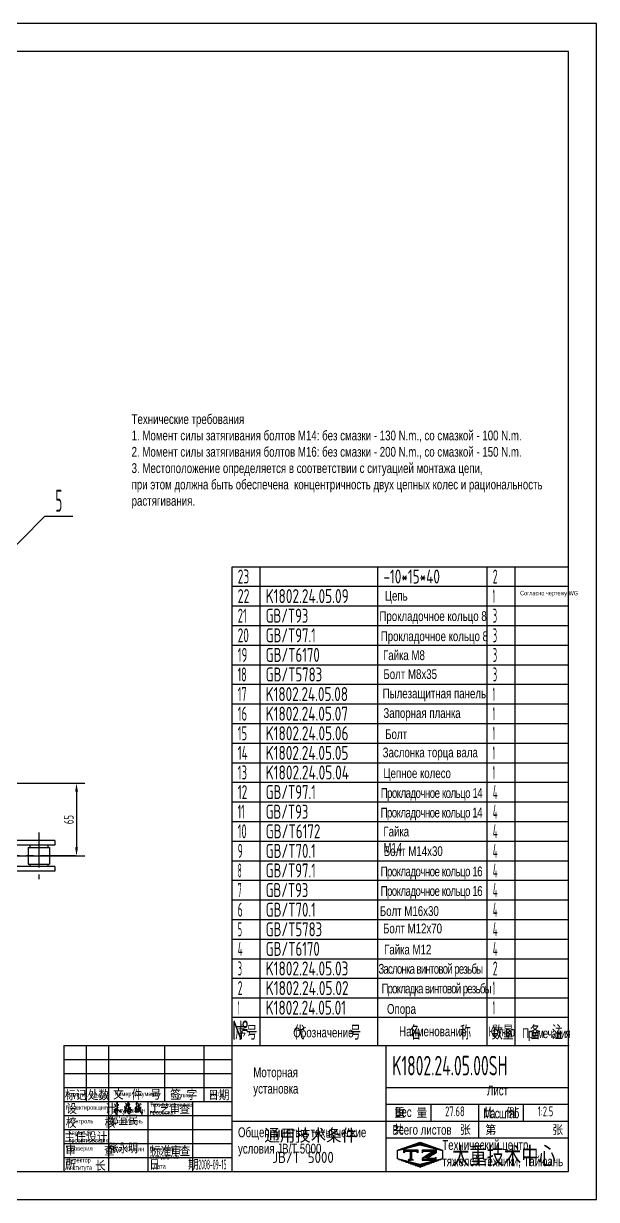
# Model space of a CAD drawing. Header units: millimetres. Extents: x 0 to 1485, y 0 to 1050.
# Drawn here: x 974 to 1485, y 0 to 1050 of the extents above; entities that cross this region are included whole.
import ezdxf
from ezdxf.enums import TextEntityAlignment as Align

# ---------------------------------------------------------------- set-up
doc = ezdxf.new("R2010")
doc.units = ezdxf.units.MM
doc.header["$LTSCALE"] = 25
doc.linetypes.add('F', pattern=[0.75, 0.5, -0.25])
doc.linetypes.add('G', pattern=[2, 1.25, -0.25, 0.25, -0.25])
for name, color, linetype in [('01', 7, 'Continuous'), ('02', 1, 'Continuous'), ('04', 2, 'F'), ('05', 4, 'G'), ('08', 1, 'Continuous'), ('11', 3, 'Continuous'), ('THICK', 7, 'Continuous')]:
    doc.layers.add(name, color=color, linetype=linetype)
doc.styles.add('HZLIB', font='TXT', dxfattribs={"width": 0.8, "bigfont": 'hztxt.shx'})
doc.styles.get("Standard").update_dxf_attribs({"font": 'isocp', "width": 0.707, "bigfont": 'intecad.shx'})
doc.dimstyles.new('INTE', dxfattribs={"dimscale": 2.5, "dimtxt": 3.5, "dimasz": 3, "dimexe": 3, "dimexo": 0, "dimgap": 1, "dimtad": 1, "dimdsep": 46, "dimtxsty": 'Standard', "dimcen": 0, "dimclrd": 1, "dimclre": 1, "dimclrt": 3, "dimaunit": 1, "dimadec": 0, "dimazin": 0, "dimtfac": 1, "dimtmove": 0, "dimatfit": 0, "dimfxl": 1, "dimarcsym": 0})

# ---------------------------------------------------------------- blocks, each defined once
blk = doc.blocks.new('*U35', base_point=(2882.4, 797.4))
at = {"color": 0}
for p, q in [((2305.1, 885), (2321.1, 885)), ((2313.7, 888), (2333.1, 888)), ((2322.3, 891), (2345.1, 891)), ((2330.9, 894), (2375, 894)), ((2339.5, 897), (2366.5, 897)), ((2348.1, 900), (2358, 900)), ((2360, 891), (2383.5, 891)), ((2372, 888), (2392, 888)), ((2384, 885), (2400.5, 885)), ((2272, 873), (2273.1, 873)), ((2272, 870), (2272.6, 870)), ((2272, 867), (2272.6, 867)), ((2272, 864), (2272.6, 864)), ((2272, 861), (2272.6, 861)), ((2272, 858), (2272.6, 858)), ((2272, 855), (2272.6, 855)), ((2272, 852), (2272.6, 852)), ((2272, 849), (2272.6, 849)), ((2272, 846), (2272.6, 846)), ((2272, 843), (2272.6, 843)), ((2279.2, 876), (2285.1, 876)), ((2287.8, 879), (2297.1, 879)), ((2295.2, 873), (2345.2, 873)), ((2295.2, 870), (2345.2, 870)), ((2295.2, 867), (2297.7, 867)), ((2296.4, 882), (2309.1, 882)), ((2318, 843), (2322.3, 843)), ((2342.6, 867), (2345.2, 867)), ((2360.5, 873), (2410.5, 873)), ((2360.5, 870), (2410.5, 870)), ((2360.5, 867), (2363, 867)), ((2360.5, 843), (2410.5, 843)), ((2368.3, 849), (2386.2, 849)), ((2372.9, 852), (2390.9, 852)), ((2377.5, 855), (2395.6, 855)), ((2382.2, 858), (2400.3, 858)), ((2386.8, 861), (2405, 861)), ((2391.4, 864), (2409.6, 864)), ((2396, 882), (2409, 882)), ((2396.1, 867), (2410.5, 867)), ((2408, 879), (2417.5, 879)), ((2408.2, 846), (2410.5, 846)), ((2420, 876), (2426, 876)), ((2432, 873), (2433.1, 873)), ((2432.6, 870), (2433.1, 870)), ((2432.6, 867), (2433.1, 867)), ((2432.6, 864), (2433.1, 864)), ((2432.6, 861), (2433.1, 861)), ((2432.6, 858), (2433.1, 858)), ((2432.6, 855), (2433.1, 855)), ((2432.6, 852), (2433.1, 852)), ((2432.6, 849), (2433.1, 849)), ((2432.6, 846), (2433.1, 846)), ((2432.6, 843), (2433.1, 843)), ((2277.7, 840), (2284, 840)), ((2286, 837), (2296, 837)), ((2294.2, 834), (2308, 834)), ((2302.4, 831), (2320, 831)), ((2310.7, 828), (2332, 828)), ((2313.3, 840), (2327.1, 840)), ((2318.9, 825), (2344, 825)), ((2327.2, 822), (2378.7, 822)), ((2335.4, 819), (2370.6, 819)), ((2343.6, 816), (2362.4, 816)), ((2351.9, 813), (2354.3, 813)), ((2360.5, 840), (2410.5, 840)), ((2361.1, 825), (2386.8, 825)), ((2373.1, 828), (2395, 828)), ((2385.1, 831), (2403.1, 831)), ((2397.1, 834), (2411.2, 834)), ((2409.1, 837), (2419.4, 837)), ((2421.1, 840), (2427.5, 840))]:
    blk.add_line(p, q, dxfattribs=at)
at = {"layer": '11', "color": 3, "linetype": 'Continuous'}
for points in [[(1262.8, 1039.5), (1264.4, 1037.1), (1264.9, 1030.9), (1264.8, 1030.4), (1265.8, 1030.5), (1277.3, 1035.5), (1276.2, 1035.5), (1275.2, 1035.6), (1271.7, 1038.1), (1271.9, 1041.8), (1271.7, 1046.1), (1271.9, 1046.3), (1271.9, 1045.6), (1271.9, 1044.2), (1272, 1043), (1271.8, 1041), (1271.9, 1039.6), (1271.6, 1000.9), (1271.7, 1000.4), (1267.6, 1005.2), (1260.4, 1017.9), (1260.3, 1017.8), (1275.5, 1026.8), (1276.2, 1027.1), (1274.5, 1025.6), (1271.9, 1022.7), (1269.4, 1018.7), (1266.7, 1015.1), (1264.8, 1012.6), (1262.6, 1010), (1260.2, 1008.1), (1269.8, 1019.7), (1270.1, 1020.6), (1276.2, 1016.1), (1278.9, 1013.6), (1281.4, 1011.8), (1282.6, 1010.7), (1285.3, 1010.5), (1287.8, 1010.5)], [(1302.5, 1041), (1304.5, 1038.3), (1305.4, 1035.8), (1305.4, 1034.5), (1303.8, 1032.5), (1302.1, 1031.6)]]:
    blk.add_spline(points, degree=3, dxfattribs=at)
at = {"layer": '11'}
for points in [[(1299.4, 1030.7), (1299, 1028.6), (1299.6, 1025.6), (1299.8, 1023.5), (1299.4, 1017.4), (1299.3, 1008.8), (1300.7, 1005.6), (1301.6, 1006.6), (1302.1, 1009.4), (1304.2, 1018.9), (1305.4, 1024.1), (1306.9, 1029.8), (1308.3, 1035.2), (1311.9, 1042), (1312.4, 1042.5), (1313.9, 1041.7), (1313.6, 1038.8), (1311.7, 1035.2), (1310.8, 1032.2), (1313.5, 1033.4), (1315.4, 1034.9), (1317.7, 1036.7), (1317.7, 1037.1), (1314.9, 1033.8), (1313.6, 1030.8), (1312.3, 1027.4), (1310.4, 1020.1), (1307.7, 1011.6), (1307, 1009.4), (1309.6, 1011.4), (1312.3, 1012), (1316.3, 1012), (1319.7, 1011.1), (1323.1, 1009.7)], [(1303, 1014.3), (1305.5, 1015.2), (1309.3, 1016.1), (1312.6, 1017.4), (1316.6, 1018.4), (1319, 1018.3), (1321.7, 1018.3), (1324.8, 1017.1)], [(1312.8, 1024.4), (1317.3, 1027.2), (1318.9, 1026.7), (1319.3, 1023.3), (1319, 1018.9), (1318.2, 1011.6), (1317.3, 1006.6), (1315.9, 1003.2), (1315.3, 1002.1), (1315.3, 1001.8), (1313.7, 1003.4), (1312.3, 1005.6), (1311.2, 1008.6)], [(1312.7, 1017.5), (1313.2, 1014.9), (1312.3, 1013.5)], [(1314.4, 1023.5), (1314.8, 1020.5), (1314.5, 1019.3)], [(1355.1, 1028), (1355.5, 1026.6), (1355.6, 1025.3), (1355.2, 1023), (1352.5, 1016.4), (1351.1, 1014.5), (1349.4, 1013.2)], [(1353.4, 1040.5), (1354.8, 1039.5), (1356, 1038.6), (1356.4, 1037.2)]]:
    blk.add_spline(points, degree=3, dxfattribs=at)
blk.add_open_spline([(1339.8, 1012.4), (1339.8, 1011.8), (1339.9, 1010.3), (1340, 1006.9), (1339.1, 1009.1), (1338.6, 1010.4), (1337.7, 1012.5), (1337.9, 1014.9), (1337.4, 1017.8), (1338.2, 1020.5), (1338.9, 1023.5), (1338.6, 1028.4), (1343.2, 1029.2), (1346.8, 1031.9), (1349.9, 1033.5), (1351.5, 1035.7), (1353.2, 1035.1), (1351, 1032.3), (1349, 1028.7), (1348.7, 1024.6), (1341.7, 1018.4), (1344.5, 1021.3), (1345.9, 1021.9), (1347.3, 1024.2), (1349.4, 1021.8), (1347.2, 1015.9), (1348.1, 1018.8), (1347.1, 1014.4), (1346.8, 1013), (1346.2, 1007.1), (1345.4, 1009.2), (1344.9, 1009.9), (1344.3, 1011.1), (1344, 1012.9), (1343.6, 1014.7), (1342.7, 1016.3), (1342.9, 1019.5), (1341.7, 1023.3), (1341.6, 1029.8), (1342.4, 1035.4), (1340, 1044.6), (1344.6, 1042.6), (1346.5, 1040.3), (1347.8, 1037.2), (1348.7, 1034.4), (1349.2, 1031.2), (1350.5, 1027), (1352.6, 1020.6), (1354.6, 1014.3), (1356.8, 1007.9), (1358.7, 1005.1), (1361.7, 1000.1), (1361.6, 1005.3), (1362.1, 1007.4), (1362.3, 1009.1), (1362.4, 1009.6)], degree=3, knots=[19.611457, 19.611457, 19.611457, 19.611457, 21.761136, 24.03852, 25.127101, 26.874809, 28.927338, 31.69047, 33.967846, 37.443215, 40.143077, 43.033837, 46.853705, 52.268438, 56.043107, 58.224383, 58.526909, 61.012788, 64.760088, 72.494874, 77.102461, 78.373317, 81.717969, 83.187962, 84.260957, 89.553387, 89.730948, 92.483928, 95.050196, 99.300146, 99.927968, 100.785158, 101.990845, 103.819829, 106.356734, 107.537157, 109.419645, 114.346467, 120.990896, 128.08363, 135.095798, 137.114492, 140.672966, 144.210308, 146.936625, 149.595501, 153.973861, 160.021666, 169.647295, 174.449933, 179.039212, 182.293291, 185.378733, 188.81987, 190.356691, 190.356691, 190.356691, 190.356691], dxfattribs=at)
at = {"layer": 'THICK'}
for p, q in [((1082.4, 1247.4), (2882.4, 1247.4)), ((1082.4, 1247.4), (1082.4, 797.4)), ((1162.4, 1047.4), (1162.4, 1247.4)), ((1162.4, 1247.2), (1162.4, 1247.4)), ((1242.4, 797.4), (1242.4, 1247.4)), ((1442.4, 1047.4), (1442.4, 1247.4)), ((1582.4, 1047.4), (1582.4, 1247.4)), ((1682.4, 797.4), (1682.4, 1247.4)), ((2232.4, 797.4), (2232.4, 1247.4)), ((2882.4, 797.4), (2882.4, 1247.4)), ((1082.4, 1097.4), (1682.4, 1097.4)), ((2232.4, 1097.4), (2882.4, 1097.4)), ((1082.4, 1047.4), (1682.4, 1047.4)), ((1382.4, 797.4), (1382.4, 1047.4)), ((1542.4, 797.4), (1542.4, 1047.4)), ((2232.4, 1037.4), (2882.4, 1037.4)), ((2392.4, 977.4), (2392.4, 1037.4)), ((2562.4, 917.4), (2562.4, 1037.4)), ((2722.4, 977.4), (2722.4, 1037.4)), ((1682.4, 976.7), (2232.4, 976.7)), ((2232.4, 977.4), (2882.4, 977.4)), ((2232.4, 917.4), (2882.4, 917.4)), ((1082.4, 797.4), (2882.4, 797.4))]:
    blk.add_line(p, q, dxfattribs=at)
at = {"layer": 'THICK', "color": 3}
for p, q in [((1082.4, 1197.4), (1682.4, 1197.4)), ((1082.4, 1147.4), (1682.4, 1147.4)), ((1082.4, 997.4), (1682.4, 997.4)), ((1082.4, 947.4), (1682.4, 947.4)), ((1082.4, 897.4), (1682.4, 897.4)), ((2272, 873.5), (2353.1, 901.7)), ((2272.6, 872.9), (2352.6, 892.9)), ((2352.6, 892.9), (2432.6, 872.9)), ((2353.1, 901.7), (2433.1, 873.5)), ((1082.4, 847.4), (1682.4, 847.4)), ((2272, 842), (2272, 873.5)), ((2353.1, 812.5), (2272, 842)), ((2272.6, 842.9), (2272.6, 872.9)), ((2352.6, 822.9), (2272.6, 842.9)), ((2295.2, 874.4), (2345.2, 874.4)), ((2295.2, 864.4), (2295.2, 874.4)), ((2300.2, 869.4), (2295.2, 864.4)), ((2340.2, 869.4), (2300.2, 869.4)), ((2320.2, 844.3), (2310.5, 838.2)), ((2318, 869.5), (2318, 842)), ((2320.2, 869.5), (2320.2, 842)), ((2320.2, 844.3), (2329.8, 838.2)), ((2322.7, 869.5), (2322.7, 842)), ((2345.2, 864.4), (2340.2, 869.4)), ((2345.2, 874.4), (2345.2, 864.4)), ((2432.6, 842.9), (2352.6, 822.9)), ((2433.1, 842), (2353.1, 812.5)), ((2360.5, 874.4), (2410.5, 874.4)), ((2360.5, 874.4), (2360.5, 864.4)), ((2360.5, 864.4), (2365.5, 869.4)), ((2399.8, 869.4), (2360.5, 843.9)), ((2360.5, 843.9), (2360.5, 838.2)), ((2365.5, 869.4), (2399.8, 869.4)), ((2384.9, 848.1), (2377.2, 843.2)), ((2405.5, 843.2), (2377.2, 843.2)), ((2410.5, 864.5), (2384.9, 848.1)), ((2410.5, 848.2), (2405.5, 843.2)), ((2410.5, 874.4), (2410.5, 864.4)), ((2410.5, 838.2), (2410.5, 848.2)), ((2432.6, 872.9), (2432.6, 842.9)), ((2433.1, 873.5), (2433.1, 842)), ((2310.5, 838.2), (2320.2, 838.2)), ((2329.8, 838.2), (2320.2, 838.2)), ((2360.5, 838.2), (2410.5, 838.2))]:
    blk.add_line(p, q, dxfattribs=at)
for s, height, p in [('文', 35, (1276.9, 1074.3)), ('件', 35, (1342.7, 1073.1)), ('标记', 35, (1124, 1071.8)), ('处数', 35, (1205.6, 1071.8)), ('号', 35, (1409.8, 1073.1)), ('日期', 35, (1635, 1071.5)), ('工', 35, (1406.7, 1022.4)), ('艺', 35, (1442.1, 1022.4)), ('审', 35, (1478.2, 1022.4)), ('查', 35, (1513.1, 1021)), ('共          张', 35, (2395.2, 947.6)), ('第          张', 35, (2725, 947.6)), ('通用技术条件', 50, (1962.7, 927.4)), ('标', 35, (1409.2, 872)), ('准', 35, (1445.9, 872)), ('审', 35, (1482, 872)), ('查', 35, (1514.1, 872)), ('所', 35, (1105.5, 822.7)), ('长', 35, (1212.3, 819.5))]:
    blk.add_text(s, height=height, dxfattribs=at).set_placement(p, align=Align.MIDDLE)
for s, p in [('签 字', (1461.4, 1053)), ('设     计', (1090.6, 1003.1)), ('重  量', (2261.7, 988.3)), ('比  例', (2580.8, 989.1)), ('校     核', (1088.8, 953.3)), ('主任设计', (1083.8, 902.4)), ('审     查', (1087, 853.8)), ('日     期', (1386.5, 804))]:
    blk.add_text(s, height=35, dxfattribs=at).set_placement(p)
at = {"layer": 'THICK', "color": 3, "width": 0.8}
blk.add_text('太重技术中心', height=70, dxfattribs=at).set_placement((2467.7, 816.4))
at = {"layer": 'THICK', "color": 3, "style": 'HZLIB', "width": 0.8}
blk.add_text('JB/T 5000', height=40, dxfattribs=at).set_placement((1826.1, 827.9))
blk = doc.blocks.new('*U37')
at = {"layer": '01'}
for points in [[(584, 410), (25, 410)], [(584, 10), (584, 410)], [(25, 10), (584, 10)]]:
    blk.add_lwpolyline(points, dxfattribs=at)
at = {"layer": '02'}
for points in [[(594, 420), (0, 420)], [(594, 0), (594, 420)], [(0, 0), (594, 0)]]:
    blk.add_lwpolyline(points, dxfattribs=at)
blk = doc.blocks.new('*U38', base_point=(359.89, 98.08))
at = {"layer": '01'}
blk.add_line((239.89, 98.08), (239.89, 108.08), dxfattribs=at)
at = {"layer": '01', "color": 7}
for p, q in [((249.89, 98.08), (249.89, 108.08)), ((291.89, 98.08), (291.89, 108.08)), ((330.89, 98.08), (330.89, 108.08)), ((340.89, 98.08), (340.89, 108.08))]:
    blk.add_line(p, q, dxfattribs=at)
at = {"layer": 'THICK'}
for p, q in [((359.89, 108.08), (239.89, 108.08)), ((359.89, 98.08), (359.89, 108.08)), ((239.89, 98.08), (359.89, 98.08))]:
    blk.add_line(p, q, dxfattribs=at)
at = {"layer": '11', "width": 0.707}
for s, p in [('序号', (241.04, 100.17)), ('代        号', (261.87, 100.19)), ('名       称', (303.2, 100.18)), (' 数量', (330.53, 100.17)), ('备  注', (346.06, 100.24))]:
    blk.add_text(s, height=5, dxfattribs=at).set_placement(p)
blk = doc.blocks.new('*U39')
at = {"layer": '01'}
for p, q in [((0, -17.5), (0, 0)), ((300, -17.5), (300, 0))]:
    blk.add_line(p, q, dxfattribs=at)
at = {"layer": '02'}
for p, q in [((0, 0), (25, 0)), ((25, -17.5), (25, 0)), ((25, 0), (130, 0)), ((130, -17.5), (130, 0)), ((130, 0), (227.5, 0)), ((227.5, -17.5), (227.5, 0)), ((227.5, 0), (252.5, 0)), ((252.5, -17.5), (252.5, 0)), ((252.5, 0), (300, 0))]:
    blk.add_line(p, q, dxfattribs=at)
blk = doc.blocks.new('*U40')
at = {"layer": '01'}
for p, q in [((0, -17.5), (0, 0)), ((300, -17.5), (300, 0))]:
    blk.add_line(p, q, dxfattribs=at)
at = {"layer": '02'}
for p, q in [((0, 0), (25, 0)), ((25, -17.5), (25, 0)), ((25, 0), (130, 0)), ((130, -17.5), (130, 0)), ((130, 0), (227.5, 0)), ((227.5, -17.5), (227.5, 0)), ((227.5, 0), (252.5, 0)), ((252.5, -17.5), (252.5, 0)), ((252.5, 0), (300, 0))]:
    blk.add_line(p, q, dxfattribs=at)
blk = doc.blocks.new('*U41')
at = {"layer": '01'}
for p, q in [((0, -17.5), (0, 0)), ((300, -17.5), (300, 0))]:
    blk.add_line(p, q, dxfattribs=at)
at = {"layer": '02'}
for p, q in [((0, 0), (25, 0)), ((25, -17.5), (25, 0)), ((25, 0), (130, 0)), ((130, -17.5), (130, 0)), ((130, 0), (227.5, 0)), ((227.5, -17.5), (227.5, 0)), ((227.5, 0), (252.5, 0)), ((252.5, -17.5), (252.5, 0)), ((252.5, 0), (300, 0))]:
    blk.add_line(p, q, dxfattribs=at)
blk = doc.blocks.new('*U42')
at = {"layer": '01'}
for p, q in [((0, -17.5), (0, 0)), ((300, -17.5), (300, 0))]:
    blk.add_line(p, q, dxfattribs=at)
at = {"layer": '02'}
for p, q in [((0, 0), (25, 0)), ((25, -17.5), (25, 0)), ((25, 0), (130, 0)), ((130, -17.5), (130, 0)), ((130, 0), (227.5, 0)), ((227.5, -17.5), (227.5, 0)), ((227.5, 0), (252.5, 0)), ((252.5, -17.5), (252.5, 0)), ((252.5, 0), (300, 0))]:
    blk.add_line(p, q, dxfattribs=at)
blk = doc.blocks.new('*U43')
at = {"layer": '01'}
for p, q in [((0, -17.5), (0, 0)), ((300, -17.5), (300, 0))]:
    blk.add_line(p, q, dxfattribs=at)
at = {"layer": '02'}
for p, q in [((0, 0), (25, 0)), ((25, -17.5), (25, 0)), ((25, 0), (130, 0)), ((130, -17.5), (130, 0)), ((130, 0), (227.5, 0)), ((227.5, -17.5), (227.5, 0)), ((227.5, 0), (252.5, 0)), ((252.5, -17.5), (252.5, 0)), ((252.5, 0), (300, 0))]:
    blk.add_line(p, q, dxfattribs=at)
blk = doc.blocks.new('*U44')
at = {"layer": '01'}
for p, q in [((0, -17.5), (0, 0)), ((300, -17.5), (300, 0))]:
    blk.add_line(p, q, dxfattribs=at)
at = {"layer": '02'}
for p, q in [((0, 0), (25, 0)), ((25, -17.5), (25, 0)), ((25, 0), (130, 0)), ((130, -17.5), (130, 0)), ((130, 0), (227.5, 0)), ((227.5, -17.5), (227.5, 0)), ((227.5, 0), (252.5, 0)), ((252.5, -17.5), (252.5, 0)), ((252.5, 0), (300, 0))]:
    blk.add_line(p, q, dxfattribs=at)
blk = doc.blocks.new('*U45')
at = {"layer": '01'}
for p, q in [((0, -17.5), (0, 0)), ((300, -17.5), (300, 0))]:
    blk.add_line(p, q, dxfattribs=at)
at = {"layer": '02'}
for p, q in [((0, 0), (25, 0)), ((25, -17.5), (25, 0)), ((25, 0), (130, 0)), ((130, -17.5), (130, 0)), ((130, 0), (227.5, 0)), ((227.5, -17.5), (227.5, 0)), ((227.5, 0), (252.5, 0)), ((252.5, -17.5), (252.5, 0)), ((252.5, 0), (300, 0))]:
    blk.add_line(p, q, dxfattribs=at)
blk = doc.blocks.new('*U46')
at = {"layer": '01'}
for p, q in [((0, -17.5), (0, 0)), ((300, -17.5), (300, 0))]:
    blk.add_line(p, q, dxfattribs=at)
at = {"layer": '02'}
for p, q in [((0, 0), (25, 0)), ((25, -17.5), (25, 0)), ((25, 0), (130, 0)), ((130, -17.5), (130, 0)), ((130, 0), (227.5, 0)), ((227.5, -17.5), (227.5, 0)), ((227.5, 0), (252.5, 0)), ((252.5, -17.5), (252.5, 0)), ((252.5, 0), (300, 0))]:
    blk.add_line(p, q, dxfattribs=at)
blk = doc.blocks.new('*U47')
at = {"layer": '01'}
for p, q in [((0, -17.5), (0, 0)), ((300, -17.5), (300, 0))]:
    blk.add_line(p, q, dxfattribs=at)
at = {"layer": '02'}
for p, q in [((0, 0), (25, 0)), ((25, -17.5), (25, 0)), ((25, 0), (130, 0)), ((130, -17.5), (130, 0)), ((130, 0), (227.5, 0)), ((227.5, -17.5), (227.5, 0)), ((227.5, 0), (252.5, 0)), ((252.5, -17.5), (252.5, 0)), ((252.5, 0), (300, 0))]:
    blk.add_line(p, q, dxfattribs=at)
blk = doc.blocks.new('*U48')
at = {"layer": '01'}
for p, q in [((0, -17.5), (0, 0)), ((300, -17.5), (300, 0))]:
    blk.add_line(p, q, dxfattribs=at)
at = {"layer": '02'}
for p, q in [((0, 0), (25, 0)), ((25, -17.5), (25, 0)), ((25, 0), (130, 0)), ((130, -17.5), (130, 0)), ((130, 0), (227.5, 0)), ((227.5, -17.5), (227.5, 0)), ((227.5, 0), (252.5, 0)), ((252.5, -17.5), (252.5, 0)), ((252.5, 0), (300, 0))]:
    blk.add_line(p, q, dxfattribs=at)
blk = doc.blocks.new('*U49')
at = {"layer": '01'}
for p, q in [((0, -17.5), (0, 0)), ((300, -17.5), (300, 0))]:
    blk.add_line(p, q, dxfattribs=at)
at = {"layer": '02'}
for p, q in [((0, 0), (25, 0)), ((25, -17.5), (25, 0)), ((25, 0), (130, 0)), ((130, -17.5), (130, 0)), ((130, 0), (227.5, 0)), ((227.5, -17.5), (227.5, 0)), ((227.5, 0), (252.5, 0)), ((252.5, -17.5), (252.5, 0)), ((252.5, 0), (300, 0))]:
    blk.add_line(p, q, dxfattribs=at)
blk = doc.blocks.new('*U50')
at = {"layer": '01'}
for p, q in [((0, -17.5), (0, 0)), ((300, -17.5), (300, 0))]:
    blk.add_line(p, q, dxfattribs=at)
at = {"layer": '02'}
for p, q in [((0, 0), (25, 0)), ((25, -17.5), (25, 0)), ((25, 0), (130, 0)), ((130, -17.5), (130, 0)), ((130, 0), (227.5, 0)), ((227.5, -17.5), (227.5, 0)), ((227.5, 0), (252.5, 0)), ((252.5, -17.5), (252.5, 0)), ((252.5, 0), (300, 0))]:
    blk.add_line(p, q, dxfattribs=at)
blk = doc.blocks.new('*U51')
at = {"layer": '01'}
for p, q in [((0, -17.5), (0, 0)), ((300, -17.5), (300, 0))]:
    blk.add_line(p, q, dxfattribs=at)
at = {"layer": '02'}
for p, q in [((0, 0), (25, 0)), ((25, -17.5), (25, 0)), ((25, 0), (130, 0)), ((130, -17.5), (130, 0)), ((130, 0), (227.5, 0)), ((227.5, -17.5), (227.5, 0)), ((227.5, 0), (252.5, 0)), ((252.5, -17.5), (252.5, 0)), ((252.5, 0), (300, 0))]:
    blk.add_line(p, q, dxfattribs=at)
blk = doc.blocks.new('*U52')
at = {"layer": '01'}
for p, q in [((0, -17.5), (0, 0)), ((300, -17.5), (300, 0))]:
    blk.add_line(p, q, dxfattribs=at)
at = {"layer": '02'}
for p, q in [((0, 0), (25, 0)), ((25, -17.5), (25, 0)), ((25, 0), (130, 0)), ((130, -17.5), (130, 0)), ((130, 0), (227.5, 0)), ((227.5, -17.5), (227.5, 0)), ((227.5, 0), (252.5, 0)), ((252.5, -17.5), (252.5, 0)), ((252.5, 0), (300, 0))]:
    blk.add_line(p, q, dxfattribs=at)
blk = doc.blocks.new('*U53')
at = {"layer": '01'}
for p, q in [((0, -17.5), (0, 0)), ((300, -17.5), (300, 0))]:
    blk.add_line(p, q, dxfattribs=at)
at = {"layer": '02'}
for p, q in [((0, 0), (25, 0)), ((25, -17.5), (25, 0)), ((25, 0), (130, 0)), ((130, -17.5), (130, 0)), ((130, 0), (227.5, 0)), ((227.5, -17.5), (227.5, 0)), ((227.5, 0), (252.5, 0)), ((252.5, -17.5), (252.5, 0)), ((252.5, 0), (300, 0))]:
    blk.add_line(p, q, dxfattribs=at)
blk = doc.blocks.new('*U54')
at = {"layer": '01'}
for p, q in [((0, -17.5), (0, 0)), ((300, -17.5), (300, 0))]:
    blk.add_line(p, q, dxfattribs=at)
at = {"layer": '02'}
for p, q in [((0, 0), (25, 0)), ((25, -17.5), (25, 0)), ((25, 0), (130, 0)), ((130, -17.5), (130, 0)), ((130, 0), (227.5, 0)), ((227.5, -17.5), (227.5, 0)), ((227.5, 0), (252.5, 0)), ((252.5, -17.5), (252.5, 0)), ((252.5, 0), (300, 0))]:
    blk.add_line(p, q, dxfattribs=at)
blk = doc.blocks.new('*U55')
at = {"layer": '01'}
for p, q in [((0, -17.5), (0, 0)), ((300, -17.5), (300, 0))]:
    blk.add_line(p, q, dxfattribs=at)
at = {"layer": '02'}
for p, q in [((0, 0), (25, 0)), ((25, -17.5), (25, 0)), ((25, 0), (130, 0)), ((130, -17.5), (130, 0)), ((130, 0), (227.5, 0)), ((227.5, -17.5), (227.5, 0)), ((227.5, 0), (252.5, 0)), ((252.5, -17.5), (252.5, 0)), ((252.5, 0), (300, 0))]:
    blk.add_line(p, q, dxfattribs=at)
blk = doc.blocks.new('*U56')
at = {"layer": '01'}
for p, q in [((0, -17.5), (0, 0)), ((300, -17.5), (300, 0))]:
    blk.add_line(p, q, dxfattribs=at)
at = {"layer": '02'}
for p, q in [((0, 0), (25, 0)), ((25, -17.5), (25, 0)), ((25, 0), (130, 0)), ((130, -17.5), (130, 0)), ((130, 0), (227.5, 0)), ((227.5, -17.5), (227.5, 0)), ((227.5, 0), (252.5, 0)), ((252.5, -17.5), (252.5, 0)), ((252.5, 0), (300, 0))]:
    blk.add_line(p, q, dxfattribs=at)
blk = doc.blocks.new('*U57')
at = {"layer": '01'}
for p, q in [((0, -17.5), (0, 0)), ((300, -17.5), (300, 0))]:
    blk.add_line(p, q, dxfattribs=at)
at = {"layer": '02'}
for p, q in [((0, 0), (25, 0)), ((25, -17.5), (25, 0)), ((25, 0), (130, 0)), ((130, -17.5), (130, 0)), ((130, 0), (227.5, 0)), ((227.5, -17.5), (227.5, 0)), ((227.5, 0), (252.5, 0)), ((252.5, -17.5), (252.5, 0)), ((252.5, 0), (300, 0))]:
    blk.add_line(p, q, dxfattribs=at)
blk = doc.blocks.new('*U58')
at = {"layer": '01'}
for p, q in [((0, -17.5), (0, 0)), ((300, -17.5), (300, 0))]:
    blk.add_line(p, q, dxfattribs=at)
at = {"layer": '02'}
for p, q in [((0, 0), (25, 0)), ((25, -17.5), (25, 0)), ((25, 0), (130, 0)), ((130, -17.5), (130, 0)), ((130, 0), (227.5, 0)), ((227.5, -17.5), (227.5, 0)), ((227.5, 0), (252.5, 0)), ((252.5, -17.5), (252.5, 0)), ((252.5, 0), (300, 0))]:
    blk.add_line(p, q, dxfattribs=at)
blk = doc.blocks.new('*U59')
at = {"layer": '01'}
for p, q in [((0, -17.5), (0, 0)), ((300, -17.5), (300, 0))]:
    blk.add_line(p, q, dxfattribs=at)
at = {"layer": '02'}
for p, q in [((0, 0), (25, 0)), ((25, -17.5), (25, 0)), ((25, 0), (130, 0)), ((130, -17.5), (130, 0)), ((130, 0), (227.5, 0)), ((227.5, -17.5), (227.5, 0)), ((227.5, 0), (252.5, 0)), ((252.5, -17.5), (252.5, 0)), ((252.5, 0), (300, 0))]:
    blk.add_line(p, q, dxfattribs=at)
blk = doc.blocks.new('*U60')
at = {"layer": '01'}
for p, q in [((0, -17.5), (0, 0)), ((300, -17.5), (300, 0))]:
    blk.add_line(p, q, dxfattribs=at)
at = {"layer": '02'}
for p, q in [((0, 0), (25, 0)), ((25, -17.5), (25, 0)), ((25, 0), (130, 0)), ((130, -17.5), (130, 0)), ((130, 0), (227.5, 0)), ((227.5, -17.5), (227.5, 0)), ((227.5, 0), (252.5, 0)), ((252.5, -17.5), (252.5, 0)), ((252.5, 0), (300, 0))]:
    blk.add_line(p, q, dxfattribs=at)
blk = doc.blocks.new('*U61')
at = {"layer": '01'}
for p, q in [((0, -17.5), (0, 0)), ((0, 0), (25, 0)), ((25, 0), (130, 0)), ((130, 0), (227.5, 0)), ((227.5, 0), (252.5, 0)), ((252.5, 0), (300, 0)), ((300, -17.5), (300, 0))]:
    blk.add_line(p, q, dxfattribs=at)
at = {"layer": '02'}
for p, q in [((25, -17.5), (25, 0)), ((130, -17.5), (130, 0)), ((227.5, -17.5), (227.5, 0)), ((252.5, -17.5), (252.5, 0))]:
    blk.add_line(p, q, dxfattribs=at)
blk = doc.blocks.new('*D62')
at = {"layer": '08', "color": 1, "lineweight": -2}
for p, q in [((906.8, 371.6), (1028.7, 371.6)), ((1021.2, 364.1), (1021.2, 314.3)), ((735, 306.8), (1028.7, 306.8))]:
    blk.add_line(p, q, dxfattribs=at)
at = {"layer": '08', "color": 1}
for points in [[(1020, 364.1), (1022.5, 364.1), (1021.2, 371.6)], [(1020, 314.3), (1022.5, 314.3), (1021.2, 306.8)]]:
    blk.add_solid(points, dxfattribs=at)
at = {"layer": 'Defpoints', "color": 0}
for p in [(906.8, 371.6), (735, 306.8), (1021.2, 306.8)]:
    blk.add_point(p, dxfattribs=at)
at = {"layer": '08', "color": 3, "insert": (1014.3, 339.2), "char_height": 8.75, "attachment_point": 5, "rotation": 90}
blk.add_mtext('65', dxfattribs=at)

msp = doc.modelspace()

# ---------------------------------------------------------------- linework, layer by layer
at = {"layer": '01'}
for p, q in [((1001.89, 320.513), (941.46, 320.513)), ((1001.89, 320.513), (941.46, 320.513)), ((1001.89, 316.233), (941.46, 316.233)), ((1001.89, 316.233), (941.46, 316.233)), ((979.525, 316.233), (979.525, 314.233)), ((995.575, 316.233), (995.575, 314.233)), ((1001.89, 320.513), (1001.89, 316.233)), ((978.025, 314.233), (978.025, 299.333)), ((978.025, 314.233), (997.075, 314.233)), ((997.075, 314.233), (997.075, 299.333)), ((1001.89, 297.333), (941.46, 297.333)), ((1001.89, 297.333), (941.46, 297.333)), ((978.025, 299.333), (997.075, 299.333)), ((979.525, 299.333), (979.525, 297.333)), ((995.575, 299.333), (995.575, 297.333)), ((1001.89, 297.333), (1001.89, 293.053)), ((1001.89, 293.053), (941.46, 293.053)), ((1001.89, 293.053), (941.46, 293.053))]:
    msp.add_line(p, q, dxfattribs=at)
msp.add_point((1460, 137.5), dxfattribs=at)
at = {"layer": '02'}
for p, q in [((846.885, 463.245), (993.046, 609.999)), ((993.046, 609.999), (1017.846, 609.999))]:
    msp.add_line(p, q, dxfattribs=at)
at = {"layer": '05', "color": 4, "linetype": 'G'}
for p, q in [((987.55, 327.735), (987.55, 286.115)), ((1020.394, 306.783), (740.502, 306.783))]:
    msp.add_line(p, q, dxfattribs=at)

# ---------------------------------------------------------------- block references
at = {"xscale": 2.5, "yscale": 2.5, "zscale": 2.5}
msp.add_blockref('*U38', (1460, 137.5), dxfattribs=at)
at = {"layer": '01', "xscale": 2.5, "yscale": 2.5, "zscale": 2.5}
msp.add_blockref('*U37', (0, 0), dxfattribs=at)
at = {"layer": '01'}
for name, p in [('*U61', (1160, 565)), ('*U60', (1160, 547.5)), ('*U59', (1160, 530)), ('*U58', (1160, 512.5)), ('*U57', (1160, 495)), ('*U56', (1160, 477.5)), ('*U55', (1160, 460)), ('*U54', (1160, 442.5)), ('*U53', (1160, 425)), ('*U52', (1160, 407.5)), ('*U51', (1160, 390)), ('*U50', (1160, 372.5)), ('*U49', (1160, 355)), ('*U48', (1160, 337.5)), ('*U47', (1160, 320)), ('*U46', (1160, 302.5)), ('*U45', (1160, 285)), ('*U44', (1160, 267.5)), ('*U43', (1160, 250)), ('*U42', (1160, 232.5)), ('*U41', (1160, 215)), ('*U40', (1160, 197.5)), ('*U39', (1160, 180))]:
    msp.add_blockref(name, p, dxfattribs=at)
at = {"layer": '11', "xscale": 0.25, "yscale": 0.25, "zscale": 0.25}
msp.add_blockref('*U35', (1460, 25), dxfattribs=at)

# ---------------------------------------------------------------- texts
at = {"layer": '01', "attachment_point": 1}
for s, insert, char_height in [('{\\fArial|b0|i0|c204|p34;\\C3;Технические требования\\P1. Момент силы затягивания болтов М14: без смазки - 130 \\fArial|b0|i0|c0|p34;N.m., \\fArial|b0|i0|c204|p34;со смазкой - 100 \\fArial|b0|i0|c0|p34;N.m.\\P2. \\fArial|b0|i0|c204|p34;\\W0.707;Момент силы затягивания болтов М1\\fArial|b0|i0|c0|p34;6\\fArial|b0|i0|c204|p34;: без смазки - \\fArial|b0|i0|c0|p34;20\\fArial|b0|i0|c204|p34;0 \\fArial|b0|i0|c0|p34;N.m., \\fArial|b0|i0|c204|p34;со смазкой - 1\\fArial|b0|i0|c0|p34;5\\fArial|b0|i0|c204|p34;0 \\fArial|b0|i0|c0|p34;N.m\\fArial|b0|i0|c204|p34;.\\P3. Местоположение определяется в соответствии с ситуацией монтажа цепи,\\Pпри этом должна быть обеспечена  концентричность двух цепных колес и рациональность\\Pрастягивания.}', (1070.363, 701.123), 8.75), ('{\\fArial|b0|i0|c204|p34;\\C3;Цепь}', (1296.237, 543.413), 8.75), ('{\\fArial|b0|i0|c204|p34;\\C3;Согласно чертежу \\fArial|b0|i0|c0|p34;WG}', (1416.899, 543.413), 4), ('{\\fArial|b0|i0|c204|p34;\\C3;Прокладочное кольцо 8}', (1291.449, 525.232), 8.75), ('{\\fArial|b0|i0|c204|p34;\\C3;Прокладочное кольцо 8}', (1292.589, 507.32), 8.75), ('{\\fArial|b0|i0|c204|p34;\\C3;Гайка М8}', (1294.644, 490.346), 8.75), ('{\\fArial|b0|i0|c204|p34;\\C3;Болт М8х35}', (1294.964, 473.441), 8.75), ('{\\fArial|b0|i0|c204|p34;\\C3;Пылезащитная панель}', (1294.325, 456.218), 8.75), ('{\\fArial|b0|i0|c204|p34;\\C3;Запорная планка}', (1294.964, 438.675), 8.75), ('{\\fArial|b0|i0|c204|p34;\\C3;Болт}', (1296.558, 419.83), 8.75), ('{\\fArial|b0|i0|c204|p34;\\C3;Заслонка торца вала}', (1294.324, 403.506), 8.75), ('{\\fArial|b0|i0|c204|p34;\\C3;Цепное колесо}', (1294.962, 385.007), 8.75), ('{\\fArial|b0|i0|c204|p34;\\T0.9;\\C3;Прокладочное кольцо 14}', (1292.589, 367.32), 8.75), ('{\\fArial|b0|i0|c204|p34;\\T0.9;\\C3;Прокладочное кольцо 14}', (1292.518, 349.785), 8.75), ('{\\fArial|b0|i0|c204|p34;\\C3;Болт М14х30}', (1295.294, 315.391), 8.75), ('{\\fArial|b0|i0|c204|p34;\\T0.9;\\C3;Прокладочное кольцо 16}', (1292.518, 297.285), 8.75), ('{\\fArial|b0|i0|c204|p34;\\T0.9;\\C3;Прокладочное кольцо 16}', (1292.518, 279.785), 8.75), ('{\\fArial|b0|i0|c204|p34;\\C3;Болт М16х30}', (1291.757, 261.895), 8.75), ('{\\fArial|b0|i0|c204|p34;\\C3;Болт М12х70}', (1294.649, 246.373), 8.75), ('{\\fArial|b0|i0|c204|p34;\\C3;Гайка М12}', (1295.607, 227.554), 8.75), ('{\\fArial|b0|i0|c204|p34;\\T0.85;\\C3;Заслонка винтовой резьбы}', (1290.499, 210.33), 8.75), ('{\\fArial|b0|i0|c204|p34;\\T0.75;\\C3;Прокладка винтовой резьбы}', (1293.372, 192.787), 8.75), ('{\\fArial|b0|i0|c204|p34;Чжу Хайчэн}', (1055.394, 81.664), 4), ('{\\fArial|b0|i0|c204|p34;Цзоу Иминь}', (1052.845, 72.014), 4), ('{\\fArial|b0|i0|c204|p34;Чжан Юнмин}', (1051.415, 47.118), 4)]:
    msp.add_mtext(s, dxfattribs=dict(at, insert=insert, char_height=char_height))
at = {"layer": '01', "char_height": 8.75, "attachment_point": 1}
for s, insert, width in [('{\\fArial|b0|i0|c204|p34;\\C3;Гайка М14}', (1294.974, 332.934), 0.31921), ('{\\fArial|b0|i0|c204|p34;\\C3;Опора}', (1298.163, 174.507), 0.31921), ('{\\fArial|b0|i0|c204|p34;\\C3;Моторная установка}', (1178.89, 117.88), 0.28199), ('邹宜民', (1050, 75), 35), ('张永明', (1050, 50), 35)]:
    msp.add_mtext(s, dxfattribs=dict(at, insert=insert, width=width))
at = {"layer": '02', "attachment_point": 1}
for s, insert, char_height in [('{\\Fisocp,intecad|c204;\\C7;№}', (1160, 159.839), 17.5), ('{\\fArial|b0|i0|c204|p34;\\C7;Обозначение}', (1214.561, 153.489), 8.75), ('{\\fArial|b0|i0|c204|p34;\\C7;Наименование}', (1308.964, 154.453), 8.75), ('{\\fArial|b0|i0|c204|p34;\\T0.75;\\C7;Кол-во}', (1388.655, 154.329), 8.75), ('{\\fArial|b0|i0|c204|p34;\\T0.8;\\C7;Примечания}', (1418.681, 152.799), 8.75)]:
    msp.add_mtext(s, dxfattribs=dict(at, insert=insert, char_height=char_height))
at = {"layer": '04', "attachment_point": 1}
for s, insert, char_height in [('{\\fArial|b0|i0|c204|p34;\\C250;Отметка}', (1011.711, 95.7), 4), ('{\\fArial|b0|i0|c204|p34;\\C250;Номер документа}', (1055.062, 96.258), 4), ('{\\fArial|b0|i0|c204|p34;\\C250;Дата}', (1140.909, 96.349), 4), ('{\\fArial|b0|i0|c204|p34;\\H0.20833x;\\C250;Лист\\H4.8x; }', (1387.39, 101.691), 42), ('{\\fArial|b0|i0|c204|p34;\\C250;Проектировщик}', (1011.733, 84.089), 4), ('{\\fArial|b0|i0|c204|p34;\\C250;Технологическая\\Pпроверка}', (1086.566, 86.489), 4), ('{\\fArial|b0|i0|c204|p34;\\C250;Вес}', (1305.221, 82.443), 8.75), ('{\\fArial|b0|i0|c204|p34;\\T0.85;\\C250;Масштаб}', (1384.045, 81.237), 8.75), ('{\\fArial|b0|i0|c204|p34;\\C250;Контроль}', (1014.689, 71.923), 4), ('{\\fArial|b0|i0|c204|p34;\\C250;Общепринятые технические\\Pусловия \\fArial|b0|i0|c0|p34;JB/T 5000}', (1165.261, 64.362), 8.75), ('{\\fArial|b0|i0|c204|p34;\\C250;Всего листов}', (1302.982, 66.566), 8.75), ('{\\fArial|b0|i0|c204|p34;\\C250;Главный\\Pпроектировщик}', (1014.11, 61.456), 4), ('{\\fArial|b0|i0|c204|p34;\\C250;Технический центр\\Pтяжелой техники, Тайюань}', (1347.481, 53.036), 8.75), ('{\\fArial|b0|i0|c204|p34;\\C250;Проверил}', (1012.779, 47.52), 4), ('{\\fArial|b0|i0|c204|p34;\\C250;Проверка\\Pстандартов}', (1086.472, 47.039), 4), ('{\\fArial|b0|i0|c204|p34;\\C250;Директор \\Pинститута}', (1012.442, 37.076), 4)]:
    msp.add_mtext(s, dxfattribs=dict(at, insert=insert, char_height=char_height))
at = {"layer": '04', "char_height": 4, "attachment_point": 1}
for s, insert, width in [('{\\fArial|b0|i0|c204|p34;\\C250;Кол-во}', (1034.18, 94.633), 0.85788), ('{\\fArial|b0|i0|c204|p34;\\C250;Подпись}', (1105.234, 95.165), 0.85788), ('{\\fArial|b0|i0|c204|p34;\\C250;Дата}', (1089.835, 31.596), 1.71578)]:
    msp.add_mtext(s, dxfattribs=dict(at, insert=insert, width=width))
at = {"layer": '11'}
for s, height, width, p, p2 in [('5', 19.799, 0.527686, (1002.357, 613.999), (1008.536, 613.999)), ('23', 12.5, 0.638783, (1165, 550), (1175.312, 550)), ('-10*15*40', 12.5, 0.688874, (1295, 550), (1345.381, 550)), ('2', 12.5, 0.562593, (1392.5, 550), (1396.79, 550)), ('22', 12.5, 0.639754, (1165, 532.5), (1175.476, 532.5)), ('K1802.24.05.09', 12.5, 0.694562, (1190, 532.5), (1264.028, 532.5)), ('1', 12.5, 0.404, (1392.5, 532.5), (1394.267, 532.5)), ('21', 12.5, 0.623098, (1165, 515), (1173.178, 515)), ('GB/T93', 12.5, 0.691199, (1190, 515), (1227.972, 515)), ('3', 12.5, 0.527686, (1392.5, 515), (1396.401, 515)), ('20', 12.5, 0.636567, (1165, 497.5), (1174.953, 497.5)), ('GB/T97.1', 12.5, 0.693525, (1190, 497.5), (1234.676, 497.5)), ('3', 12.5, 0.527686, (1392.5, 497.5), (1396.401, 497.5)), ('19', 12.5, 0.612447, (1165, 480), (1173.586, 480)), ('GB/T6170', 12.5, 0.694489, (1190, 480), (1238.187, 480)), ('3', 12.5, 0.527686, (1392.5, 480), (1396.401, 480)), ('18', 12.5, 0.606, (1165, 462.5), (1172.954, 462.5)), ('GB/T5783', 12.5, 0.695009, (1190, 462.5), (1240.314, 462.5)), ('3', 12.5, 0.527686, (1392.5, 462.5), (1396.401, 462.5)), ('17', 12.5, 0.606, (1165, 445), (1172.954, 445)), ('K1802.24.05.08', 12.5, 0.694457, (1190, 445), (1263.395, 445)), ('1', 12.5, 0.404, (1392.5, 445), (1394.267, 445)), ('16', 12.5, 0.610556, (1165, 427.5), (1173.392, 427.5)), ('K1802.24.05.07', 12.5, 0.694457, (1190, 427.5), (1263.395, 427.5)), ('1', 12.5, 0.404, (1392.5, 427.5), (1394.267, 427.5)), ('15', 12.5, 0.609833, (1165, 410), (1173.32, 410)), ('K1802.24.05.06', 12.5, 0.69453, (1190, 410), (1263.834, 410)), ('1', 12.5, 0.404, (1392.5, 410), (1394.267, 410)), ('14', 12.5, 0.614783, (1165, 392.5), (1173.838, 392.5)), ('K1802.24.05.05', 12.5, 0.694518, (1190, 392.5), (1263.761, 392.5)), ('1', 12.5, 0.404, (1392.5, 392.5), (1394.267, 392.5)), ('13', 12.5, 0.609833, (1165, 375), (1173.32, 375)), ('K1802.24.05.04', 12.5, 0.694604, (1190, 375), (1264.279, 375)), ('1', 12.5, 0.404, (1392.5, 375), (1394.267, 375)), ('12', 12.5, 0.611465, (1165, 357.5), (1173.485, 357.5)), ('GB/T97.1', 12.5, 0.693525, (1190, 357.5), (1234.676, 357.5)), ('4', 12.5, 0.543846, (1392.5, 357.5), (1396.919, 357.5)), ('11', 12.5, 0.582235, (1165, 340), (1171.186, 340)), ('GB/T93', 12.5, 0.691199, (1190, 340), (1227.972, 340)), ('4', 12.5, 0.543846, (1392.5, 340), (1396.919, 340)), ('10', 12.5, 0.606076, (1165, 322.5), (1172.961, 322.5)), ('GB/T6172', 12.5, 0.694622, (1190, 322.5), (1238.711, 322.5)), ('4', 12.5, 0.543846, (1392.5, 322.5), (1396.919, 322.5)), ('9', 12.5, 0.579528, (1165, 305), (1169.503, 305)), ('GB/T70.1', 12.5, 0.693516, (1190, 305), (1234.645, 305)), ('4', 12.5, 0.543846, (1392.5, 305), (1396.919, 305)), ('8', 12.5, 0.514182, (1165, 287.5), (1168.535, 287.5)), ('GB/T97.1', 12.5, 0.693525, (1190, 287.5), (1234.676, 287.5)), ('4', 12.5, 0.543846, (1392.5, 287.5), (1396.919, 287.5)), ('7', 12.5, 0.514182, (1165, 270), (1168.535, 270)), ('GB/T93', 12.5, 0.691199, (1190, 270), (1227.972, 270)), ('4', 12.5, 0.543846, (1392.5, 270), (1396.919, 270)), ('6', 12.5, 0.600695, (1165, 252.5), (1169.502, 252.5)), ('GB/T70.1', 12.5, 0.693516, (1190, 252.5), (1234.645, 252.5)), ('4', 12.5, 0.543846, (1392.5, 252.5), (1396.919, 252.5)), ('5', 12.5, 0.527686, (1165, 235), (1168.901, 235)), ('GB/T5783', 12.5, 0.695009, (1190, 235), (1240.314, 235)), ('4', 12.5, 0.543846, (1392.5, 235), (1396.919, 235)), ('4', 12.5, 0.543846, (1165, 217.5), (1169.419, 217.5)), ('GB/T6170', 12.5, 0.694489, (1190, 217.5), (1238.187, 217.5)), ('4', 12.5, 0.543846, (1392.5, 217.5), (1396.919, 217.5)), ('3', 12.5, 0.527686, (1165, 200), (1168.901, 200)), ('K1802.24.05.03', 12.5, 0.694518, (1190, 200), (1263.761, 200)), ('2', 12.5, 0.562593, (1392.5, 200), (1396.79, 200)), ('2', 12.5, 0.562593, (1165, 182.5), (1169.29, 182.5)), ('K1802.24.05.02', 12.5, 0.694546, (1190, 182.5), (1263.926, 182.5)), ('1', 12.5, 0.404, (1392.5, 182.5), (1394.267, 182.5)), ('1', 12.5, 0.404, (1165, 165), (1166.767, 165)), ('K1802.24.05.01', 12.5, 0.694153, (1190, 165), (1261.628, 165)), ('1', 12.5, 0.404, (1392.5, 165), (1394.267, 165)), ('K1802.24.05.00SH', 17.5, 0.584007, (1302.806, 110.767), (1405.57, 110.767)), ('27.68', 8.75, 0.677137, (1350.011, 74.321), (1367.489, 74.321)), ('1:2.5', 8.75, 0.662654, (1432.615, 74.321), (1446.481, 74.321)), ('2008-09-15', 8.75, 0.426763, (1130, 26.875), (1155, 26.875))]:
    msp.add_text(s, height=height, dxfattribs=dict(at, width=width)).set_placement(p, p2, align=Align.FIT)

# ---------------------------------------------------------------- dimensions: what is measured, and where the dimension line sits
at = {"layer": '08'}
dim = msp.add_linear_dim(base=(1021.214, 306.783), p1=(906.77, 371.569), p2=(735.038, 306.783), angle=90, text='65', dimstyle='INTE', override={"dimgap": 1, "dimdec": 2, "dimzin": 8, "dimpost": '<>', "dimtol": 0, "dimlim": 0, "dimtp": 0, "dimtm": 0, "dimtfac": 0.7}, dxfattribs=at)
dim.commit()
dim.dimension.update_dxf_attribs({"geometry": '*D62', "text_midpoint": (1021.214, 339.176), "dimtype": 160})

doc.saveas('drawing.dxf')
